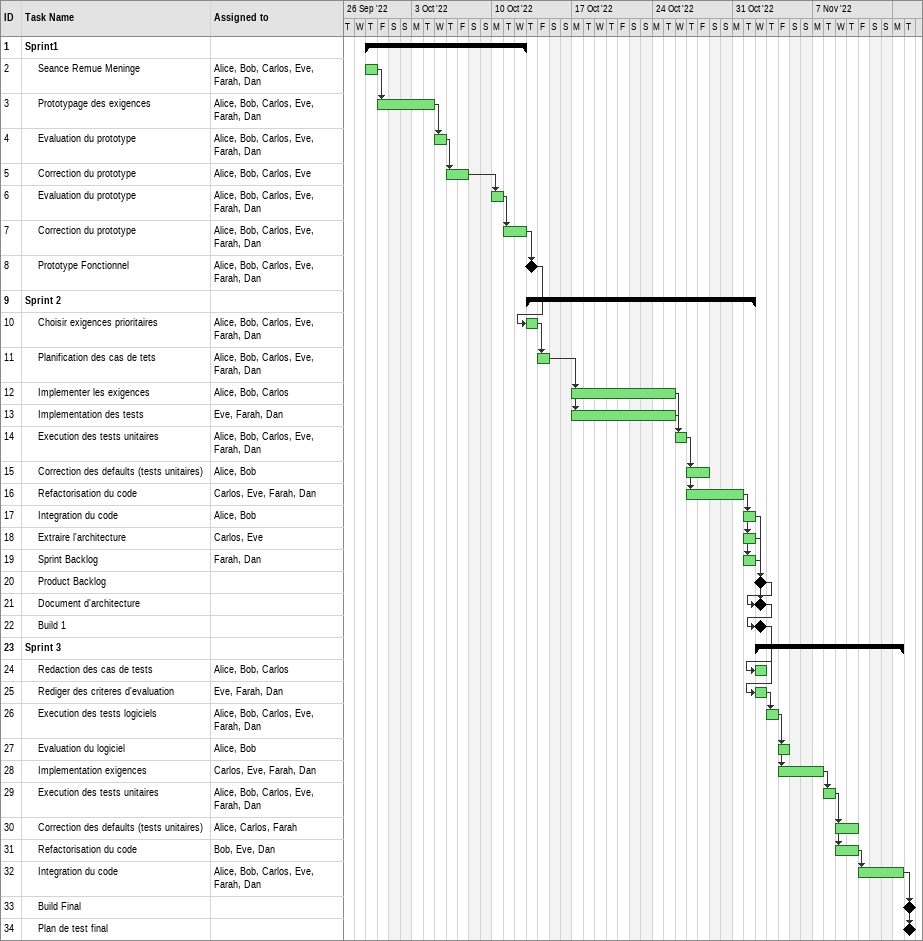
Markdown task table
| ID | Level | Task | Start | Finish | Predecessors | Resources |
|---|---|---|---|---|---|---|
| 1 | 1 | **Sprint1** | 2022-09-29 | 2022-10-12 |  |  |
| 2 | 2 | Seance Remue Meninge | 2022-09-29 | 2022-09-29 |  | Alice, Bob, Carlos, Eve, Farah, Dan |
| 3 | 2 | Prototypage des exigences | 2022-09-30 | 2022-10-04 | 2 | Alice, Bob, Carlos, Eve, Farah, Dan |
| 4 | 2 | Evaluation du prototype | 2022-10-05 | 2022-10-05 | 3 | Alice, Bob, Carlos, Eve, Farah, Dan |
| 5 | 2 | Correction du prototype | 2022-10-06 | 2022-10-07 | 4 | Alice, Bob, Carlos, Eve |
| 6 | 2 | Evaluation du prototype | 2022-10-10 | 2022-10-10 | 5 | Alice, Bob, Carlos, Eve, Farah, Dan |
| 7 | 2 | Correction du prototype | 2022-10-11 | 2022-10-12 | 6 | Alice, Bob, Carlos, Eve, Farah, Dan |
| 8 | 2 | Prototype Fonctionnel (milestone) | 2022-10-13 | 2022-10-13 | 7 | Alice, Bob, Carlos, Eve, Farah, Dan |
| 9 | 1 | **Sprint 2** | 2022-10-13 | 2022-11-01 |  |  |
| 10 | 2 | Choisir exigences prioritaires | 2022-10-13 | 2022-10-13 | 8 | Alice, Bob, Carlos, Eve, Farah, Dan |
| 11 | 2 | Planification des cas de tets | 2022-10-14 | 2022-10-14 | 10 | Alice, Bob, Carlos, Eve, Farah, Dan |
| 12 | 2 | Implementer les exigences | 2022-10-17 | 2022-10-25 | 11 | Alice, Bob, Carlos |
| 13 | 2 | Implementation des tests | 2022-10-17 | 2022-10-25 | 11 | Eve, Farah, Dan |
| 14 | 2 | Execution des tests unitaires | 2022-10-26 | 2022-10-26 | 12, 13 | Alice, Bob, Carlos, Eve, Farah, Dan |
| 15 | 2 | Correction des defaults (tests unitaires) | 2022-10-27 | 2022-10-28 | 14 | Alice, Bob |
| 16 | 2 | Refactorisation du code | 2022-10-27 | 2022-10-31 | 14 | Carlos, Eve, Farah, Dan |
| 17 | 2 | Integration du code | 2022-11-01 | 2022-11-01 | 16 | Alice, Bob |
| 18 | 2 | Extraire l'architecture | 2022-11-01 | 2022-11-01 | 16 | Carlos, Eve |
| 19 | 2 | Sprint Backlog | 2022-11-01 | 2022-11-01 | 16 | Farah, Dan |
| 20 | 2 | Product Backlog (milestone) | 2022-11-02 | 2022-11-02 | 19 |  |
| 21 | 2 | Document d'architecture (milestone) | 2022-11-02 | 2022-11-02 | 17, 18, 20 |  |
| 22 | 2 | Build 1 (milestone) | 2022-11-02 | 2022-11-02 | 21 |  |
| 23 | 1 | **Sprint 3** | 2022-11-02 | 2022-11-14 |  |  |
| 24 | 2 | Redaction des cas de tests | 2022-11-02 | 2022-11-02 | 22 | Alice, Bob, Carlos |
| 25 | 2 | Rediger des criteres d'evaluation | 2022-11-02 | 2022-11-02 | 22 | Eve, Farah, Dan |
| 26 | 2 | Execution des tests logiciels | 2022-11-03 | 2022-11-03 | 25 | Alice, Bob, Carlos, Eve, Farah, Dan |
| 27 | 2 | Evaluation du logiciel | 2022-11-04 | 2022-11-04 | 26 | Alice, Bob |
| 28 | 2 | Implementation exigences | 2022-11-04 | 2022-11-07 | 26 | Carlos, Eve, Farah, Dan |
| 29 | 2 | Execution des tests unitaires | 2022-11-08 | 2022-11-08 | 28 | Alice, Bob, Carlos, Eve, Farah, Dan |
| 30 | 2 | Correction des defaults (tests unitaires) | 2022-11-09 | 2022-11-10 | 29 | Alice, Carlos, Farah |
| 31 | 2 | Refactorisation du code | 2022-11-09 | 2022-11-10 | 29 | Bob, Eve, Dan |
| 32 | 2 | Integration du code | 2022-11-11 | 2022-11-14 | 31 | Alice, Bob, Carlos, Eve, Farah, Dan |
| 33 | 2 | Build Final (milestone) | 2022-11-15 | 2022-11-15 | 32 |  |
| 34 | 2 | Plan de test final (milestone) | 2022-11-15 | 2022-11-15 | 32 |  |
